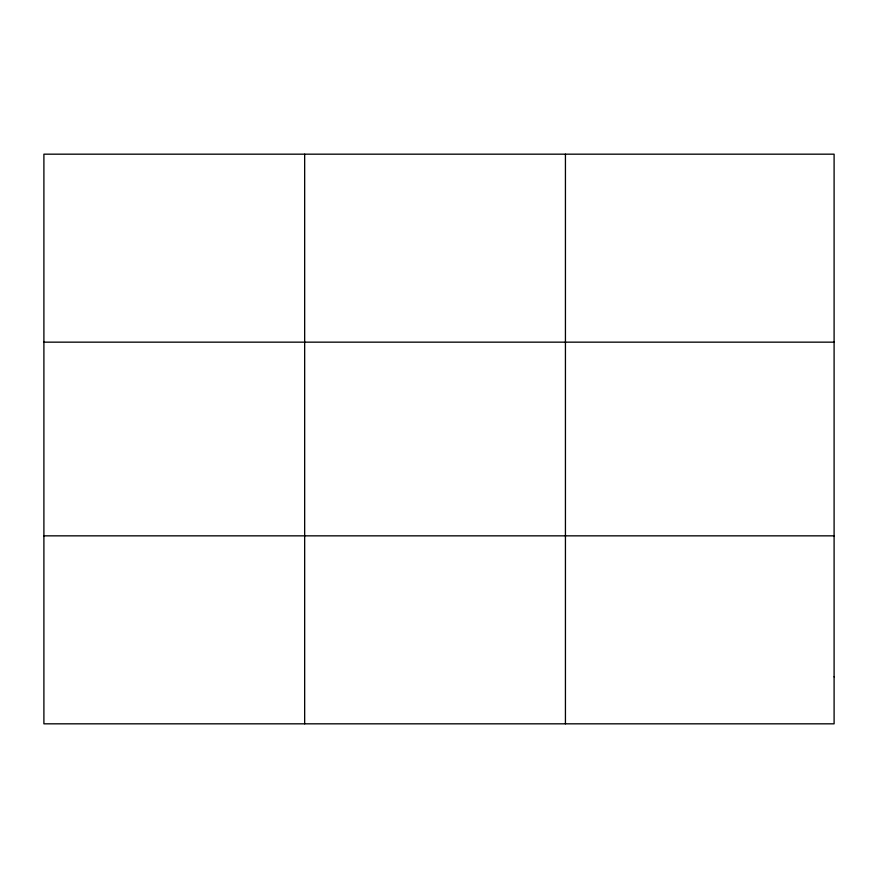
<?xml version="1.0" encoding="UTF-8"?>
<svg xmlns="http://www.w3.org/2000/svg" width="878" height="878" viewBox="0 0 878 878"><rect width="100%" height="100%" fill="white"/><g stroke="black" fill="none" stroke-linecap="round" stroke-linejoin="round"><path stroke-width="1.32" d="M304.666 723.823L304.666 154.177M565.432 723.823L565.432 154.177M43.9 342.157L834.1 342.157M43.9 535.843L834.1 535.843M834.1 676.828L834.1 723.823L43.9 723.823L43.9 154.177L834.1 154.177L834.1 676.828"/></g></svg>
